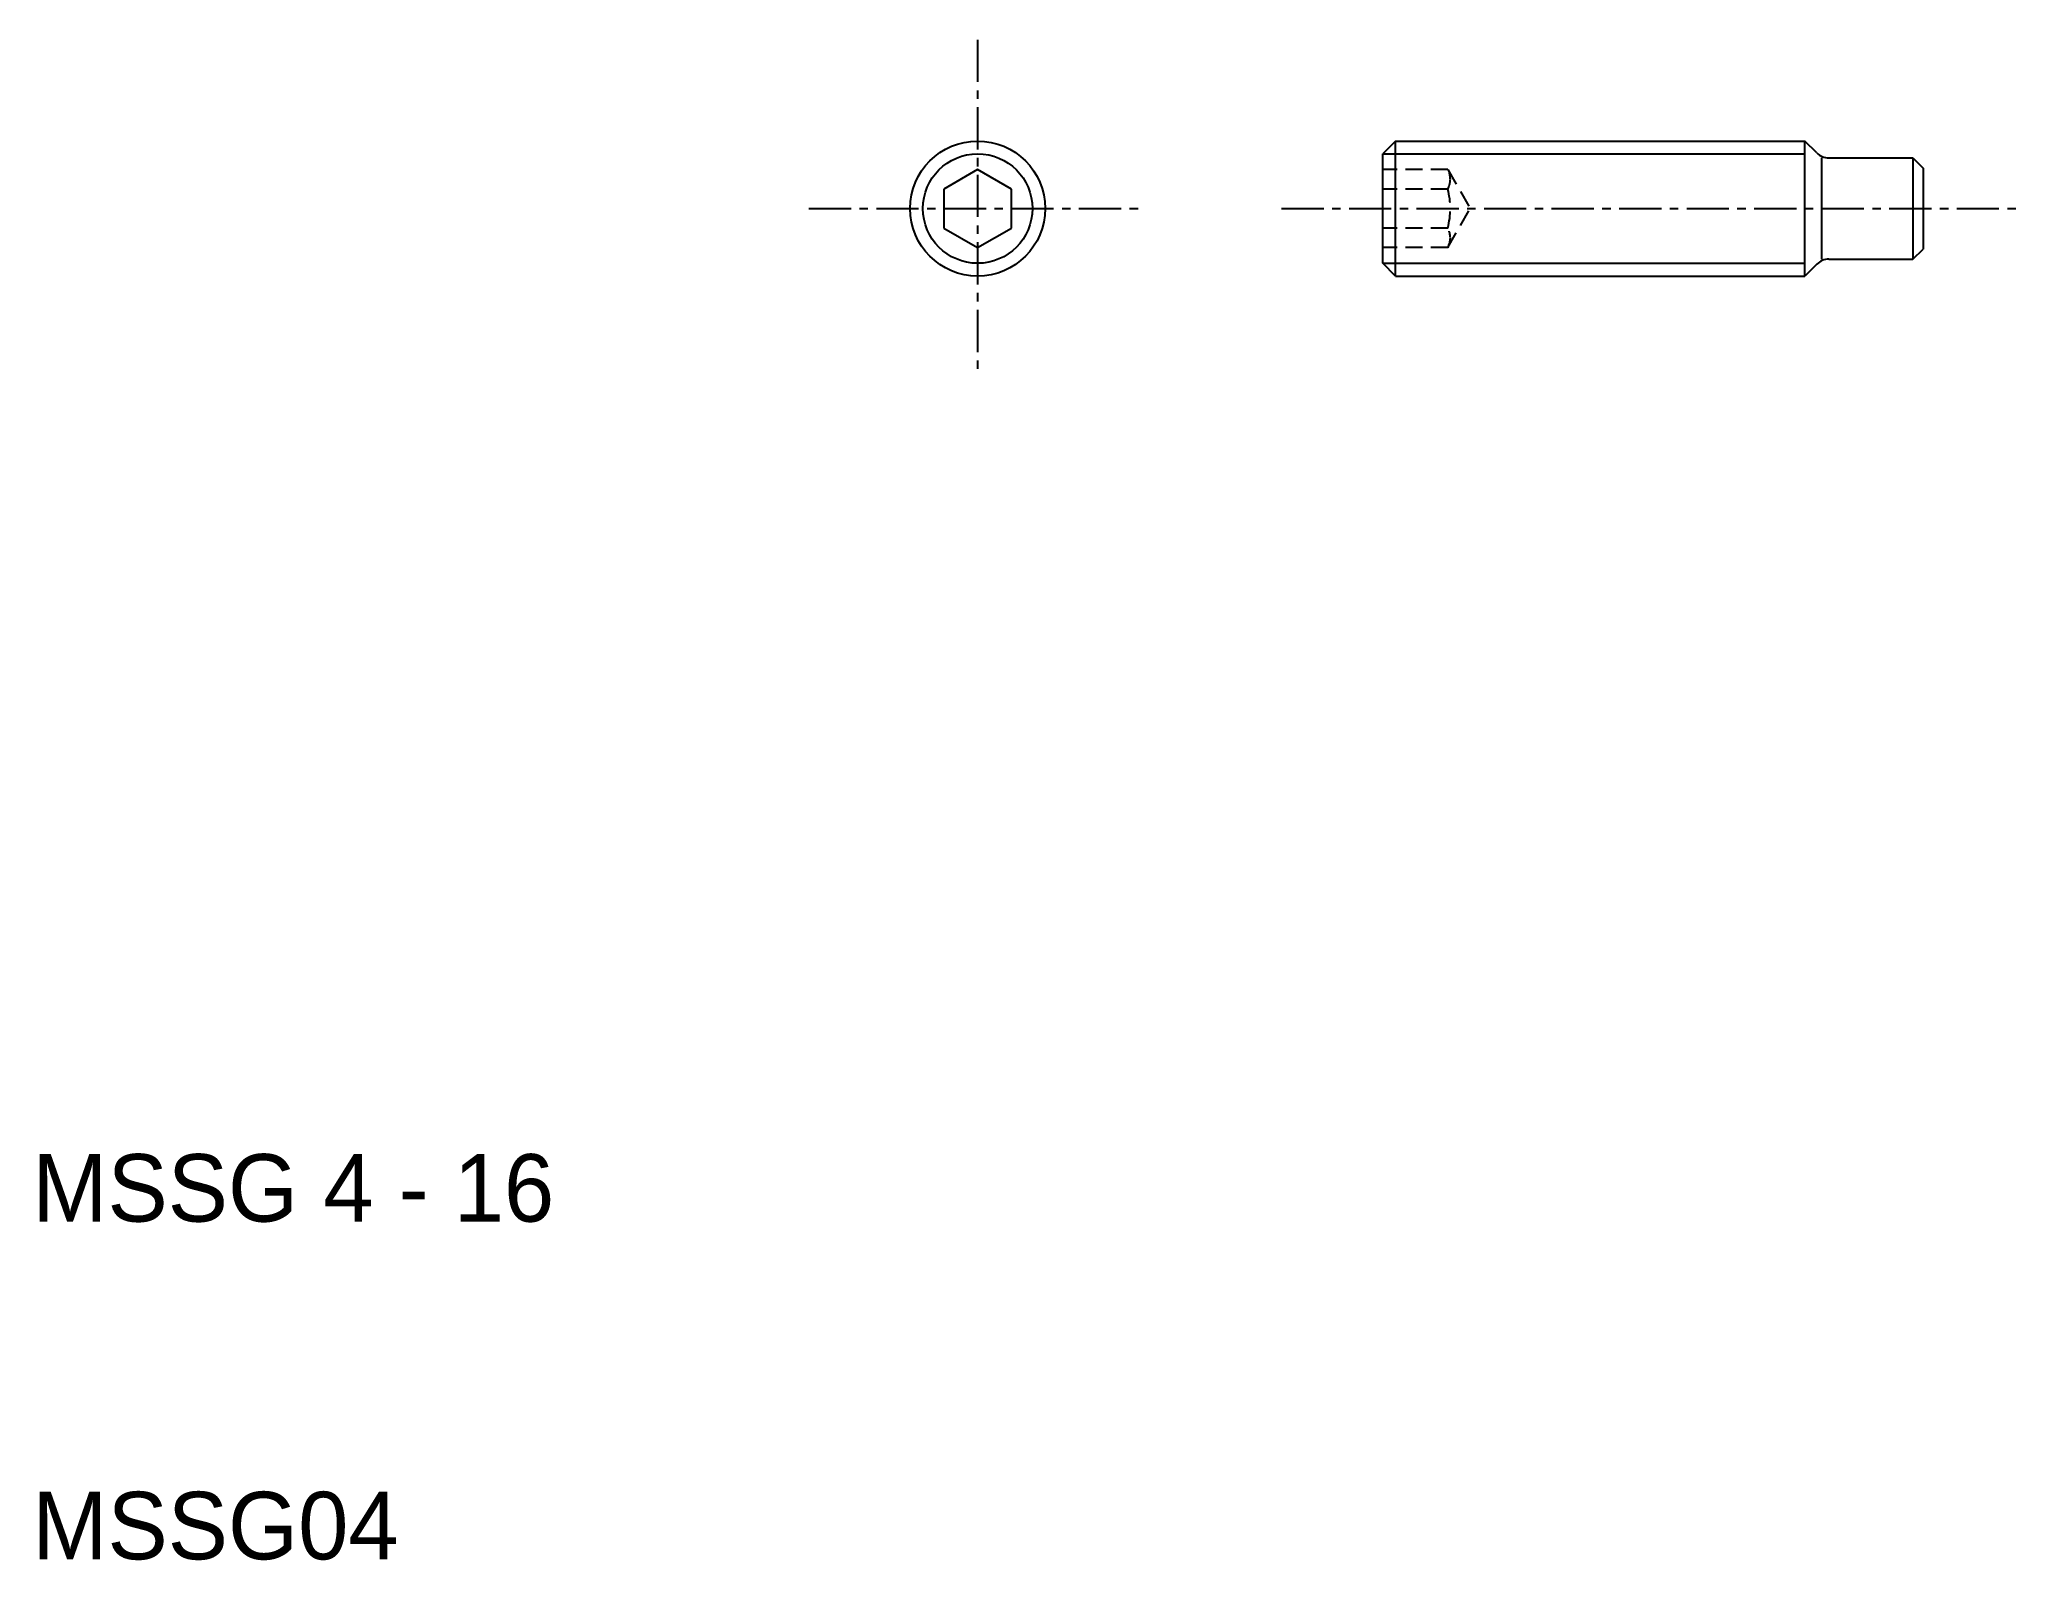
# Model space of a CAD drawing. Extents: x 10.2 to 69, y 10 to 55.
import ezdxf

# ---------------------------------------------------------------- set-up
doc = ezdxf.new("R2010")
doc.units = 0
doc.linetypes.add('CENTER', pattern=[2, 1.25, -0.25, 0.25, -0.25])
doc.linetypes.add('DASHED', pattern=[0.75, 0.5, -0.25])
doc.layers.get('0').update_dxf_attribs({"linetype": 'CONTINUOUS'})
doc.layers.add('CENTER', color=1, linetype='CENTER')

msp = doc.modelspace()

# ---------------------------------------------------------------- linework, layer by layer
at = {"color": 7, "linetype": 'CONTINUOUS'}
for p, q in [((50.379, 52), (50, 51.621)), ((50.379, 52), (62.5, 52)), ((50.379, 48), (50.379, 52)), ((62.5, 48), (62.5, 52)), ((62.854, 51.646), (62.5, 52)), ((38, 51.155), (37, 50.577)), ((39, 50.577), (38, 51.155)), ((50, 48.379), (50, 51.621)), ((63, 48.5), (63, 51.5)), ((63.207, 51.5), (65.7, 51.5)), ((65.7, 51.5), (66, 51.2)), ((65.7, 51.5), (65.7, 48.5)), ((66, 51.2), (66, 48.8)), ((37, 50.577), (37, 49.423)), ((39, 49.423), (39, 50.577)), ((37, 49.423), (38, 48.845)), ((38, 48.845), (39, 49.423)), ((65.7, 48.5), (66, 48.8)), ((50.379, 48), (50, 48.379)), ((62.854, 48.354), (62.5, 48)), ((63.207, 48.5), (65.7, 48.5)), ((50.379, 48), (62.5, 48))]:
    msp.add_line(p, q, dxfattribs=at)
at = {"color": 3, "linetype": 'CONTINUOUS'}
for p, q in [((50, 51.621), (62.5, 51.621)), ((50, 48.379), (62.5, 48.379))]:
    msp.add_line(p, q, dxfattribs=at)
at = {"color": 3, "linetype": 'DASHED'}
for p, q in [((51.923, 51.155), (50, 51.155)), ((51.923, 51.155), (52.589, 50)), ((51.923, 50.577), (50, 50.577)), ((51.923, 48.845), (52.589, 50)), ((51.923, 49.423), (50, 49.423)), ((51.923, 48.845), (50, 48.845))]:
    msp.add_line(p, q, dxfattribs=at)
at = {"color": 7, "linetype": 'CONTINUOUS'}
msp.add_circle((38, 50), 2, dxfattribs=at)
at = {"color": 3, "linetype": 'CONTINUOUS'}
msp.add_circle((38, 50), 1.621, dxfattribs=at)
at = {"color": 3, "linetype": 'DASHED'}
for centre, radius, start, end in [((51.423, 50.866), 0.577, 330, 30), ((49.807, 50), 2.193, 344.73852, 15.26148), ((51.423, 49.134), 0.577, 330, 30)]:
    msp.add_arc(centre, radius, start, end, dxfattribs=at)
at = {"color": 7, "linetype": 'CONTINUOUS'}
for centre, start, end in [((63.207, 52), 225, 270), ((63.207, 48), 90, 135)]:
    msp.add_arc(centre, 0.5, start, end, dxfattribs=at)
at = {"layer": 'CENTER', "color": 1, "linetype": 'CENTER'}
for p, q in [((38, 55), (38, 45)), ((33, 50), (43, 50)), ((47, 50), (69, 50))]:
    msp.add_line(p, q, dxfattribs=at)

# ---------------------------------------------------------------- texts
at = {"color": 7, "linetype": 'CONTINUOUS'}
for s, p in [('MSSG 4 - 16', (10, 20)), ('MSSG04', (10, 10))]:
    msp.add_text(s, height=2, dxfattribs=at).set_placement(p)

doc.saveas('drawing.dxf')
